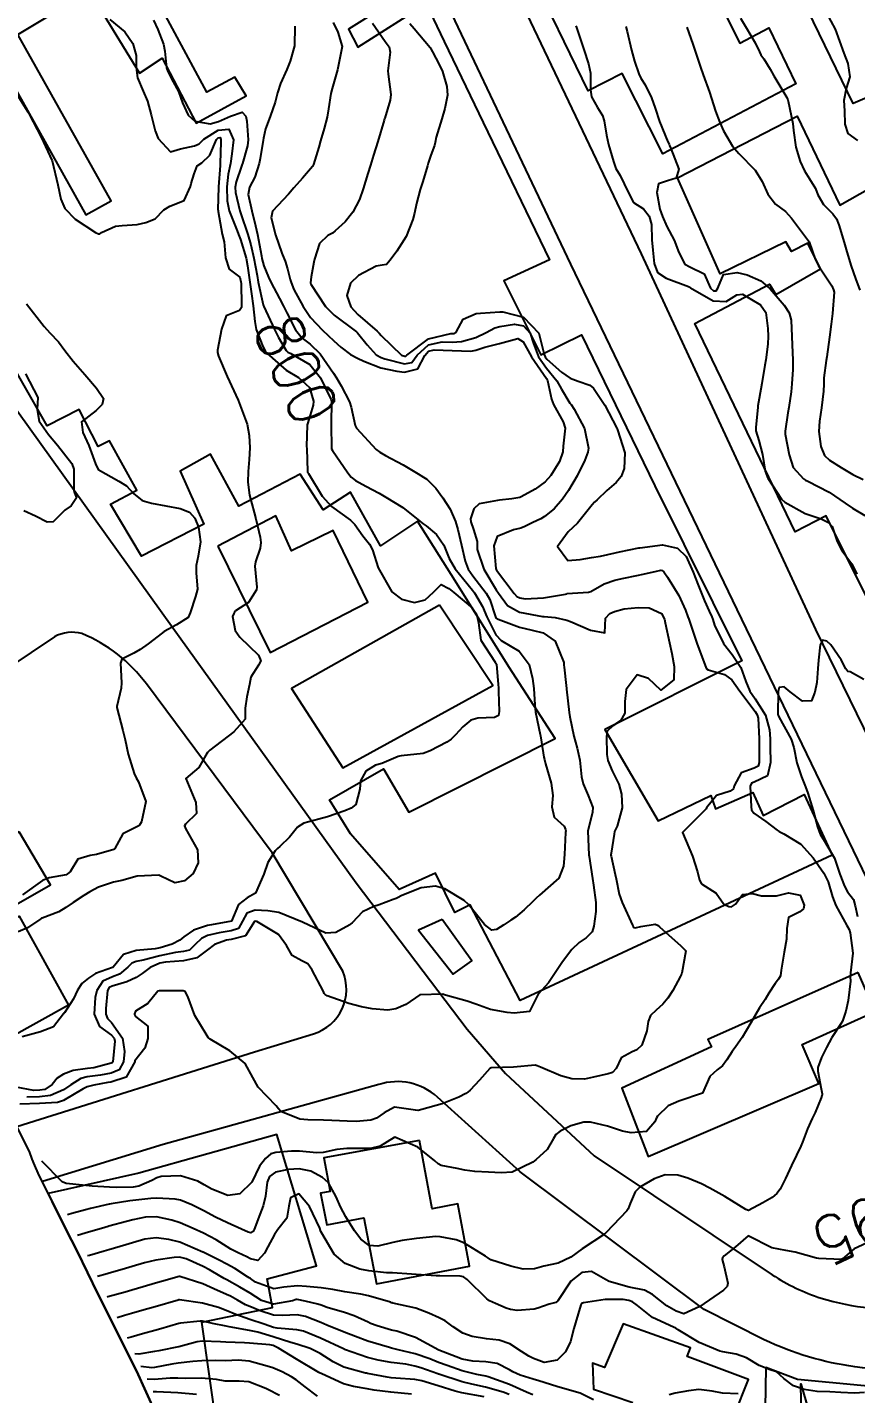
# Model space of a CAD drawing. Header units: metres. Extents: x 318500 to 325275, y 7408834 to 7428799.
# Drawn here: x 321541.1 to 321611.1, y 7423098.7 to 7423214.1 of the extents above; entities that cross this region are included whole.
import ezdxf
from ezdxf.enums import TextEntityAlignment as Align

# ---------------------------------------------------------------- set-up
doc = ezdxf.new("R2010")
doc.units = ezdxf.units.M
doc.header["$MEASUREMENT"] = 0
for name, color, linetype in [('Area', 45, 'Continuous'), ('Cotas', 45, 'Continuous'), ('Curvas de Nivel 1m', 11, 'Continuous'), ('Curvas de Nivel 5m', 15, 'Continuous'), ('Edificações', 30, 'Continuous'), ('Vias Primárias', 230, 'Continuous')]:
    doc.layers.add(name, color=color, linetype=linetype)
doc.styles.add('Style-STANDARD', font='STANDARD.shx')

msp = doc.modelspace()

# ---------------------------------------------------------------- linework, layer by layer
at = {"layer": 'Area'}
msp.add_lwpolyline([(321585.7, 7423027.34), (321575.47, 7423049.2), (321574.98, 7423050.21), (321572.6, 7423054.47), (321569.07, 7423061.85), (321568.55, 7423063.35), (321564.69, 7423071.49), (321562.05, 7423076.67), (321560.94, 7423078.88), (321557.65, 7423085.71), (321552.73, 7423095.25), (321550.28, 7423100.64), (321547.03, 7423107.15), (321545.27, 7423110.77), (321544.31, 7423112.63), (321541.99, 7423117.35), (321541.71, 7423117.99), (321541.48, 7423118.54), (321541.26, 7423119.17), (321537.36, 7423126.85)], dxfattribs=at)
at = {"layer": 'Curvas de Nivel 1m', "flags": 128}
for points, elevation in [([(321608.23, 7423215.99), (321609.32, 7423213.97), (321610.06, 7423211.96), (321610.4, 7423211.07), (321610.55, 7423209.95), (321610.25, 7423208.96), (321610.06, 7423207.96), (321610.12, 7423207.07), (321610.15, 7423205.96), (321610.4, 7423205.15), (321611.2, 7423204.58)], 791), ([(321566.91, 7423214.53), (321567.31, 7423213.72), (321567.68, 7423212.52), (321567.27, 7423210.53), (321566.81, 7423208.97), (321566.7, 7423208.54), (321566.51, 7423207.25), (321566.4, 7423206.54), (321566.16, 7423205.58), (321565.85, 7423204.54), (321565.7, 7423204.02), (321565.25, 7423202.55), (321565.23, 7423202.48), (321565.16, 7423202.39), (321564.31, 7423201.4), (321563.59, 7423200.57), (321563.12, 7423200.05), (321561.77, 7423198.6), (321561.66, 7423198.04), (321562.04, 7423196.6), (321562.57, 7423195.07), (321562.77, 7423194.58), (321562.85, 7423194.38), (321563.04, 7423193.73), (321563.28, 7423192.82), (321563.35, 7423192.58), (321563.59, 7423192), (321564.38, 7423190.56), (321564.99, 7423189.63), (321566.02, 7423188.54), (321566.96, 7423187.66), (321567.55, 7423187.12), (321568.36, 7423186.51), (321568.95, 7423186.19), (321569.49, 7423185.94), (321570.93, 7423185.38), (321572.3, 7423185.08), (321572.93, 7423185.01), (321574.07, 7423185.29), (321574.66, 7423186.42), (321574.95, 7423186.77), (321575.43, 7423186.88), (321576.95, 7423186.83), (321578.55, 7423186.78), (321578.95, 7423186.85), (321579.71, 7423187.11), (321580.96, 7423187.44), (321582.5, 7423187.85), (321582.96, 7423187.56), (321583.66, 7423186.3), (321584.92, 7423184.48), (321585.03, 7423184.29), (321585.35, 7423182.73), (321585.51, 7423182.28), (321586.33, 7423180.82), (321586.5, 7423180.27), (321586.35, 7423178.76), (321586.31, 7423178.27), (321586.02, 7423177.46), (321585.31, 7423176.28), (321584.81, 7423175.73), (321583.97, 7423175.13), (321582.79, 7423174.47), (321582.68, 7423174.43), (321582.01, 7423174.32), (321580.95, 7423174.18), (321580.79, 7423174.17), (321579.25, 7423173.89), (321578.78, 7423173.46), (321578.52, 7423172.62), (321578.55, 7423172.37), (321578.75, 7423171.72), (321579.08, 7423170.7), (321579.06, 7423170.37), (321579.07, 7423170.03), (321579.64, 7423168.36), (321580.68, 7423166.63), (321580.87, 7423166.34), (321581.65, 7423165.31), (321582.66, 7423164.74), (321584.58, 7423164.37), (321584.66, 7423164.37), (321584.74, 7423164.37), (321585.65, 7423164.28), (321586.66, 7423164.06), (321586.96, 7423163.95), (321588.64, 7423163.22), (321589.86, 7423163), (321589.92, 7423164.22), (321590.27, 7423164.61), (321590.67, 7423164.79), (321591.49, 7423165.02), (321592.67, 7423165.12), (321593.61, 7423165.1), (321594.66, 7423164.62), (321594.89, 7423164.15), (321594.97, 7423163.83), (321595.33, 7423162.14), (321595.52, 7423161.24), (321595.71, 7423160.14), (321595.7, 7423159.02), (321594.58, 7423158.15), (321593.55, 7423159.13), (321592.59, 7423159.43), (321591.67, 7423158.19), (321591.56, 7423157.2), (321591.54, 7423156.2), (321591.19, 7423155.55), (321590.53, 7423155.12), (321590.07, 7423154.68), (321589.99, 7423154.22), (321590.02, 7423152.7), (321590.12, 7423152.21), (321590.49, 7423151.34), (321591.04, 7423150.2), (321591.28, 7423149.37), (321591.33, 7423148.2), (321590.89, 7423146.67), (321590.69, 7423146.21), (321590.64, 7423145.99), (321590.39, 7423144.38), (321590.37, 7423144.23), (321590.37, 7423144.21), (321590.39, 7423144.13), (321590.74, 7423142.58), (321590.81, 7423142.2), (321591.06, 7423140.91), (321591.32, 7423140.2), (321592.19, 7423138.3), (321592.25, 7423138.18), (321592.31, 7423138.1), (321592.42, 7423138.07), (321592.89, 7423138.17), (321594.1, 7423138.37), (321594.31, 7423138.29), (321594.47, 7423138.15), (321596.29, 7423136.56), (321596.7, 7423136.12), (321596.37, 7423134.23), (321596.32, 7423134.13), (321596.3, 7423134.09), (321596.26, 7423134), (321595.6, 7423132.78), (321595.19, 7423132.14), (321594.75, 7423131.61), (321594.21, 7423131.13), (321593.71, 7423130.66), (321593.52, 7423130.16), (321593.4, 7423129.37), (321592.99, 7423128.17), (321592.57, 7423127.78), (321592.17, 7423127.6), (321591.25, 7423127.1), (321590.81, 7423126.2), (321590.5, 7423125.85), (321590.14, 7423125.73), (321588.9, 7423125.46), (321588.14, 7423125.28), (321587.07, 7423125.31), (321586.14, 7423125.58), (321584.42, 7423126.29), (321584.15, 7423126.41), (321583.98, 7423126.46), (321582.15, 7423126.31), (321580.25, 7423126.24), (321580.15, 7423126.19), (321579.28, 7423125.2), (321578.49, 7423124.36), (321578.29, 7423124.19), (321578.12, 7423124.08), (321577.52, 7423123.78), (321576.11, 7423123.21), (321574.41, 7423122.73), (321574.1, 7423122.63), (321573.86, 7423122.66), (321572.1, 7423122.93), (321571.21, 7423122.45), (321570.57, 7423121.99), (321570.09, 7423121.82), (321568.86, 7423121.72), (321568.09, 7423121.73), (321566.8, 7423121.8), (321566.09, 7423121.83), (321564.78, 7423121.85), (321564.09, 7423121.9), (321562.5, 7423122.57), (321562.29, 7423122.77), (321562.1, 7423123.04), (321560.57, 7423124.6), (321560.13, 7423125.43), (321559.47, 7423126.61), (321558.17, 7423127.69), (321556.51, 7423128.66), (321556.34, 7423128.81), (321556.18, 7423129.1), (321555.23, 7423130.67), (321554.63, 7423132.27), (321554.39, 7423132.68), (321554.23, 7423132.76), (321554.15, 7423132.76), (321552.23, 7423132.74), (321552.2, 7423132.74), (321552.1, 7423132.71), (321551.26, 7423131.67), (321550.2, 7423131.02), (321550.13, 7423130.81), (321550.13, 7423130.74), (321550.2, 7423130.58), (321551.24, 7423129.77), (321551.26, 7423128.72), (321551, 7423127.9), (321550.15, 7423126.83), (321550.14, 7423126.75), (321549.42, 7423125.46), (321548.12, 7423125.04), (321547.88, 7423125.01), (321546.7, 7423124.78), (321546.12, 7423124.63), (321545.79, 7423124.46), (321544.11, 7423123.48), (321543.61, 7423123.32), (321542.1, 7423123.23), (321540.43, 7423123.19)], 798), ([(321548.05, 7423214.78), (321549.3, 7423213.76), (321549.97, 7423212.76), (321550.27, 7423211.74), (321550.27, 7423210.75), (321550.37, 7423209.86), (321550.86, 7423208.75), (321551.23, 7423207.89), (321551.54, 7423206.74), (321551.87, 7423205.4), (321552.13, 7423204.73), (321553.17, 7423203.62), (321554.02, 7423203.86), (321555.18, 7423204.11), (321555.59, 7423204.28), (321555.99, 7423204.68), (321557.2, 7423205.44), (321558.09, 7423205.54), (321558.49, 7423204.64), (321558.36, 7423203.45), (321558.23, 7423202.64), (321558.05, 7423201.74), (321557.93, 7423200.65), (321557.95, 7423199.48), (321558.13, 7423198.64), (321558.79, 7423196.93), (321558.91, 7423196.63), (321559.07, 7423196.2), (321559.55, 7423194.62), (321559.68, 7423193.99), (321559.87, 7423192.62), (321560.01, 7423191.62), (321560.16, 7423190.62), (321560.3, 7423189.29), (321560.39, 7423188.62), (321560.96, 7423187.18), (321561.15, 7423186.81), (321561.29, 7423186.6), (321562.93, 7423185.17), (321563.99, 7423184.56), (321564.91, 7423183.71), (321565.24, 7423182.55), (321565.23, 7423182.21), (321564.88, 7423181.1), (321564.72, 7423180.55), (321564.66, 7423178.73), (321564.67, 7423178.55), (321564.75, 7423176.61), (321564.75, 7423176.55), (321564.77, 7423176.51), (321564.81, 7423176.45), (321565.97, 7423174.54), (321566.78, 7423173.66), (321568.38, 7423172.51), (321568.75, 7423172.14), (321569.42, 7423171.17), (321569.97, 7423170.48), (321570.24, 7423169.99), (321570.71, 7423168.47), (321571.87, 7423166.46), (321572.67, 7423165.84), (321573.78, 7423165.54), (321574.67, 7423165.78), (321575.38, 7423166.41), (321576.02, 7423167.07), (321576.69, 7423166.72), (321577.11, 7423166.39), (321578.67, 7423165.06), (321578.95, 7423164.65), (321579.08, 7423164.36), (321579.2, 7423163.82), (321579.37, 7423162.36), (321580.6, 7423160.51), (321580.71, 7423160.34), (321580.86, 7423158.62), (321580.89, 7423158.34), (321580.89, 7423158.02), (321580.92, 7423156.33), (321580.88, 7423156), (321580.54, 7423155.84), (321579.12, 7423155.79), (321578.54, 7423155.61), (321577.85, 7423155.06), (321577.24, 7423154.38), (321576.89, 7423154.02), (321576.51, 7423153.76), (321575.11, 7423153.01), (321574.5, 7423152.8), (321572.65, 7423152.6), (321572.5, 7423152.58), (321572.4, 7423152.55), (321572.19, 7423152.45), (321571.01, 7423151.95), (321570.49, 7423151.8), (321569.66, 7423151.31), (321569.23, 7423150.49), (321569.17, 7423149.78), (321568.81, 7423148.49), (321568.44, 7423148.18), (321567.88, 7423147.95), (321566.43, 7423147.44), (321565.71, 7423147.26), (321564.42, 7423146.92), (321563.89, 7423146.56), (321563.23, 7423145.74), (321562.4, 7423144.95), (321562.2, 7423144.78), (321562.01, 7423144.58), (321561.38, 7423143.59), (321561.06, 7423142.59), (321560.34, 7423141), (321559.65, 7423140.61), (321558.9, 7423140.05), (321558.31, 7423138.63), (321556.64, 7423138.32), (321556.3, 7423138.26), (321555.1, 7423137.87), (321554.29, 7423137.3), (321553.95, 7423137.02), (321553.3, 7423136.69), (321552.28, 7423136.39), (321551.87, 7423136.31), (321550.27, 7423136.17), (321549.2, 7423135.82), (321548.31, 7423134.76), (321548.29, 7423134.73), (321548.26, 7423134.72), (321546.83, 7423134.2), (321546.25, 7423133.82), (321545.68, 7423133.36), (321545.32, 7423132.8), (321544.97, 7423132.06), (321544.2, 7423130.89), (321544.16, 7423130.86), (321544.11, 7423130.82), (321543.29, 7423129.72), (321542.18, 7423129.28), (321540.64, 7423128.86)], 801), ([(321570.23, 7423214.49), (321571.3, 7423212.93), (321571.63, 7423212.47), (321571.72, 7423212.03), (321571.54, 7423210.47), (321571.55, 7423210.18), (321571.78, 7423208.46), (321571.72, 7423207.98), (321571.26, 7423206.47), (321571.25, 7423206.43), (321571.21, 7423206.3), (321570.67, 7423204.48), (321570.32, 7423203.34), (321570.06, 7423202.49), (321569.85, 7423201.79), (321569.45, 7423200.5), (321569.12, 7423199.59), (321568.56, 7423198.51), (321567.91, 7423197.71), (321567.09, 7423196.93), (321566.86, 7423196.75), (321566.47, 7423196.54), (321565.74, 7423195.87), (321565.32, 7423194.55), (321565.28, 7423194.31), (321565.04, 7423193.06), (321565, 7423192.55), (321565.03, 7423192.43), (321566.27, 7423190.54), (321566.99, 7423189.81), (321568.77, 7423188.5), (321568.88, 7423188.41), (321568.97, 7423188.32), (321569.79, 7423187.32), (321570.55, 7423186.48), (321570.95, 7423186.24), (321571.28, 7423186.13), (321572.94, 7423185.72), (321573.56, 7423185.83), (321574.01, 7423186.43), (321574.96, 7423187.3), (321576.13, 7423187.57), (321576.96, 7423187.55), (321577.76, 7423187.59), (321578.97, 7423187.93), (321579.83, 7423188.36), (321580.57, 7423188.75), (321580.98, 7423188.87), (321582.23, 7423189.07), (321582.98, 7423188.91), (321583.56, 7423188.3), (321583.84, 7423187.42), (321584.25, 7423186.3), (321584.94, 7423185.35), (321585.81, 7423184.28), (321586.21, 7423183.57), (321586.9, 7423182.38), (321586.96, 7423182.32), (321587.02, 7423182.26), (321587.28, 7423181.87), (321588.15, 7423180.24), (321588.49, 7423178.59), (321588.43, 7423178.24), (321588.17, 7423177.57), (321587.53, 7423176.25), (321586.8, 7423175.01), (321586.28, 7423174.27), (321585.58, 7423173.47), (321584.77, 7423172.8), (321584.45, 7423172.61), (321583.79, 7423172.3), (321583.09, 7423171.97), (321582.76, 7423171.83), (321582.14, 7423171.7), (321580.75, 7423171.12), (321580.47, 7423170.34), (321580.65, 7423168.41), (321580.67, 7423168.34), (321580.71, 7423168.28), (321582.21, 7423166.32), (321582.43, 7423166.07), (321582.68, 7423165.93), (321583.12, 7423165.86), (321584.68, 7423165.94), (321586.54, 7423166.26), (321586.65, 7423166.29), (321586.68, 7423166.3), (321588.49, 7423166.43), (321588.68, 7423166.49), (321589.79, 7423167.12), (321590.7, 7423167.43), (321591.32, 7423167.58), (321592.71, 7423167.86), (321592.97, 7423167.91), (321594.11, 7423168.16), (321594.6, 7423168.27), (321594.71, 7423168.25), (321594.84, 7423168.15), (321595.15, 7423167.7), (321596.1, 7423166.14), (321596.67, 7423164.91), (321596.88, 7423164.35), (321596.97, 7423164.13), (321597.13, 7423163.64), (321597.64, 7423162.11), (321598.26, 7423160.45), (321598.38, 7423160.1), (321598.45, 7423159.96), (321598.6, 7423159.86), (321599.98, 7423159.47), (321600.59, 7423159.02), (321601.26, 7423158.06), (321602.55, 7423156.33), (321602.74, 7423156.05), (321602.81, 7423155.78), (321602.91, 7423154.04), (321602.9, 7423152.44), (321602.9, 7423152.04), (321602.82, 7423151.72), (321602.49, 7423151.57), (321601.38, 7423151.17), (321600.8, 7423150.07), (321600.72, 7423149.81), (321600.46, 7423149.62), (321599.3, 7423149.25), (321598.44, 7423148.2), (321598.41, 7423148.13), (321598.39, 7423148.1), (321596.42, 7423146.13), (321597.27, 7423144.12), (321597.68, 7423142.8), (321597.87, 7423142.11), (321598.04, 7423141.79), (321598.35, 7423141.59), (321599.26, 7423141), (321599.91, 7423140.08), (321600.34, 7423139.86), (321600.56, 7423139.85), (321600.89, 7423140.06), (321601.5, 7423140.9), (321602.35, 7423140.97), (321603.09, 7423140.78), (321604.35, 7423140.77), (321605.37, 7423141.03), (321606.35, 7423140.84), (321606.7, 7423139.99), (321606.64, 7423139.68), (321606.33, 7423139.42), (321605.38, 7423138.95), (321605.24, 7423138.01), (321605.21, 7423137.1), (321605.01, 7423136.01), (321604.75, 7423134.5), (321604.69, 7423134.01), (321604.54, 7423133.74), (321604.25, 7423133.36), (321603.72, 7423132.55), (321603.4, 7423132.03), (321602.94, 7423131.31), (321602.2, 7423130.05), (321601.45, 7423128.8), (321600.92, 7423128.06), (321600.61, 7423127.63), (321600.16, 7423126.91), (321599.81, 7423126.42), (321599.36, 7423126.08), (321598.73, 7423125.5), (321598.12, 7423124.1), (321596.11, 7423123.43), (321595.2, 7423123.05), (321594.31, 7423122.15), (321594.23, 7423122.02), (321594.09, 7423121.68), (321593.38, 7423120.86), (321592.08, 7423120.76), (321591.36, 7423120.91), (321590.09, 7423121.31), (321588.66, 7423121.66), (321588.09, 7423121.66), (321586.98, 7423121.35), (321586.08, 7423120.91), (321585.73, 7423120.61), (321585.53, 7423120.27), (321584.99, 7423119.35), (321584.04, 7423118.47), (321583.93, 7423118.39), (321583.77, 7423118.28), (321582.03, 7423117.44), (321581.09, 7423117.39), (321580.03, 7423117.43), (321578.89, 7423117.49), (321578.03, 7423117.61), (321577.39, 7423117.73), (321576.04, 7423117.99), (321575.77, 7423118.13), (321575.51, 7423118.4), (321574.06, 7423119.55), (321572.13, 7423120.38), (321572.07, 7423120.36), (321570.89, 7423119.63), (321570.05, 7423119.44), (321569.11, 7423119.42), (321568.05, 7423119.43), (321567.21, 7423119.35), (321566.05, 7423119.1), (321565.5, 7423119.07), (321564.05, 7423119.21), (321563.4, 7423119.21), (321562.05, 7423119.1), (321561.64, 7423118.99), (321561.19, 7423118.59), (321560.69, 7423117.94), (321560.03, 7423116.6), (321560.02, 7423116.57), (321559.01, 7423115.61), (321558, 7423115.45), (321556.66, 7423116), (321556.02, 7423116.37), (321555.46, 7423116.67), (321554.02, 7423117.13), (321552.38, 7423117.06), (321552.02, 7423116.95), (321551.59, 7423116.72), (321550.49, 7423116.25), (321550.01, 7423116.18), (321548.61, 7423116.15), (321548.01, 7423116.16), (321546.54, 7423116.25), (321546.01, 7423116.3), (321544.35, 7423116.48), (321544.02, 7423116.61), (321542.28, 7423118.35)], 797), ([(321573.38, 7423214.45), (321573.74, 7423214.02), (321575.1, 7423212.42), (321575.17, 7423212.31), (321575.29, 7423212.06), (321575.87, 7423211), (321576.14, 7423210.41), (321576.51, 7423209.14), (321576.57, 7423208.4), (321576.35, 7423207.27), (321576.09, 7423206.41), (321575.62, 7423204.84), (321575.53, 7423204.41), (321575.46, 7423204.14), (321575.17, 7423203.34), (321574.94, 7423202.65), (321574.87, 7423202.42), (321574.47, 7423201.1), (321574.27, 7423200.43), (321573.94, 7423199.26), (321573.77, 7423198.44), (321573.65, 7423197.89), (321573.08, 7423196.45), (321572.3, 7423195.22), (321571.73, 7423194.46), (321571.41, 7423194.11), (321571.05, 7423194.05), (321570.53, 7423193.96), (321569.04, 7423193.18), (321568.37, 7423192.51), (321568.06, 7423191.47), (321568.39, 7423190.51), (321568.99, 7423189.87), (321570.62, 7423188.48), (321570.79, 7423188.29), (321570.97, 7423188.09), (321572.69, 7423186.45), (321572.95, 7423186.35), (321573.04, 7423186.36), (321573.13, 7423186.45), (321574.96, 7423187.82), (321576.84, 7423188.26), (321576.97, 7423188.26), (321577.09, 7423188.27), (321577.29, 7423188.39), (321577.88, 7423189.49), (321578.99, 7423189.96), (321579.36, 7423190), (321581, 7423190.09), (321581.23, 7423190.1), (321582.99, 7423189.64), (321584.27, 7423188.3), (321584.74, 7423186.5), (321584.81, 7423186.29), (321584.95, 7423186.11), (321586.2, 7423185), (321586.92, 7423184.49), (321587.61, 7423184.25), (321588.59, 7423183.91), (321588.91, 7423183.66), (321589.85, 7423182.22), (321590.87, 7423180.28), (321590.9, 7423180.21), (321590.94, 7423180.13), (321591.55, 7423178.2), (321591.48, 7423176.86), (321591.25, 7423176.2), (321590.81, 7423175.68), (321590.02, 7423175), (321589.21, 7423174.23), (321588.99, 7423174.02), (321588.78, 7423173.79), (321587.54, 7423172.25), (321586.75, 7423171.51), (321585.86, 7423170.27), (321586.72, 7423169.11), (321587.79, 7423169.18), (321588.73, 7423169.36), (321589.48, 7423169.47), (321590.73, 7423169.75), (321591.11, 7423169.83), (321592.74, 7423170.16), (321592.76, 7423170.16), (321592.83, 7423170.18), (321594.74, 7423170.43), (321596.01, 7423170.14), (321596.73, 7423169.43), (321597.32, 7423168.12), (321597.71, 7423167.1), (321598.1, 7423166.11), (321598.27, 7423165.7), (321598.67, 7423164.82), (321598.9, 7423164.34), (321598.98, 7423164.1), (321599.12, 7423163.63), (321599.88, 7423162.08), (321600.62, 7423161.15), (321601.34, 7423160.06), (321601.76, 7423158.89), (321602.12, 7423158.05), (321602.57, 7423157.4), (321603.43, 7423156.04), (321603.77, 7423154.79), (321603.82, 7423154.03), (321603.83, 7423153.35), (321603.87, 7423152.03), (321603.6, 7423150.92), (321602.47, 7423150.38), (321602.24, 7423150.29), (321602.15, 7423150.05), (321602.22, 7423148.28), (321602.24, 7423148.05), (321602.44, 7423147.75), (321603.45, 7423147.05), (321604.42, 7423146.33), (321604.6, 7423146.2), (321604.97, 7423146.01), (321606.41, 7423145.15), (321607.47, 7423143.98), (321608.37, 7423142.7), (321608.73, 7423141.96), (321609.09, 7423140.7), (321609.38, 7423139.95), (321610.31, 7423138.27), (321610.49, 7423137.94), (321610.6, 7423137.64), (321610.82, 7423135.93), (321610.61, 7423134.28), (321610.59, 7423133.94), (321610.61, 7423133.57), (321610.41, 7423131.94), (321610.22, 7423131.02), (321609.95, 7423130.2), (321609.81, 7423129.95), (321609.05, 7423128.82), (321608.58, 7423127.96), (321608.45, 7423127.69), (321608.17, 7423127.11), (321607.86, 7423126.27), (321607.86, 7423125.97), (321608.13, 7423124.47), (321608.22, 7423124.06), (321608.22, 7423123.97), (321608.2, 7423123.9), (321608.13, 7423123.7), (321607.62, 7423122.46), (321607.38, 7423121.98), (321606.98, 7423121.09), (321606.57, 7423119.98), (321606.42, 7423119.63), (321606.06, 7423118.87), (321605.64, 7423118), (321605.13, 7423116.91), (321604.67, 7423116.01), (321604.4, 7423115.62), (321604.01, 7423115.28), (321603.2, 7423114.83), (321601.99, 7423114.2), (321601.76, 7423114.29), (321600.01, 7423115.38), (321598.74, 7423116.09), (321598.03, 7423116.44), (321596.86, 7423116.94), (321596.03, 7423117.19), (321594.96, 7423117.21), (321594.03, 7423116.86), (321592.81, 7423116.17), (321592.41, 7423115.78), (321592, 7423114.8), (321591.83, 7423114.34), (321591.73, 7423114.18), (321589.97, 7423112.34), (321589.91, 7423112.27), (321589.84, 7423112.21), (321587.95, 7423110.97), (321586.98, 7423110.24), (321585.93, 7423109.76), (321584.72, 7423109.48), (321583.92, 7423109.28), (321582.97, 7423109.25), (321581.93, 7423109.5), (321580.23, 7423110.04), (321579.94, 7423110.22), (321579.77, 7423110.34), (321577.95, 7423111.47), (321577.29, 7423111.71), (321575.96, 7423111.98), (321575.57, 7423112.01), (321573.95, 7423111.83), (321572.73, 7423111.66), (321571.95, 7423111.49), (321570.68, 7423111.19), (321569.95, 7423111.25), (321569.25, 7423111.78), (321568.71, 7423112.49), (321567.98, 7423113.65), (321567.54, 7423114.5), (321567.15, 7423115.36), (321566.52, 7423116.52), (321566.02, 7423116.98), (321565.03, 7423117.53), (321564.03, 7423117.72), (321563.14, 7423117.67), (321562.03, 7423117.43), (321561.53, 7423117.08), (321561.33, 7423116.59), (321561.18, 7423115.41), (321560.98, 7423114.59), (321560.71, 7423113.86), (321560.23, 7423112.6), (321560.14, 7423112.42), (321559.96, 7423112.31), (321559.72, 7423112.37), (321559.17, 7423112.61), (321557.97, 7423113.14), (321556.97, 7423113.64), (321555.98, 7423114.18), (321554.98, 7423114.67), (321554, 7423115.06), (321553.55, 7423115.14), (321552, 7423115.24), (321551.51, 7423115.2), (321549.99, 7423115.05), (321549.72, 7423115.02), (321548.15, 7423114.76), (321548.02, 7423114.73), (321547.99, 7423114.72), (321546.41, 7423114.36), (321545.98, 7423114.25), (321544.84, 7423113.94), (321544.47, 7423113.83)], 796), ([(321601.33, 7423214.9), (321601.84, 7423214.07), (321602.55, 7423212.81), (321602.92, 7423212.06), (321603.05, 7423211.82), (321603.28, 7423211.47), (321603.84, 7423210.6), (321604.14, 7423210.04), (321605.24, 7423208.2), (321605.33, 7423208.02), (321605.36, 7423207.9), (321605.73, 7423206.01), (321605.8, 7423205.42), (321605.99, 7423204.01), (321606.37, 7423202.81), (321606.74, 7423202), (321607.15, 7423201.33), (321607.66, 7423200.51), (321607.87, 7423199.99), (321608.33, 7423199.18), (321609.12, 7423198.38), (321609.42, 7423197.97), (321609.62, 7423197.44), (321610.08, 7423195.96), (321610.3, 7423195.18), (321610.68, 7423193.95), (321611.04, 7423192.91), (321611.4, 7423191.94)], 792), ([(321563.67, 7423214.22), (321563.63, 7423212.57), (321563.28, 7423211.27), (321562.98, 7423210.58), (321562.46, 7423209.38), (321562.2, 7423208.6), (321562, 7423207.82), (321561.59, 7423206.6), (321561.2, 7423205.57), (321561.03, 7423204.78), (321561, 7423204.61), (321560.74, 7423203.04), (321560.65, 7423202.62), (321560.29, 7423201.48), (321559.83, 7423200.62), (321559.74, 7423200), (321560.04, 7423198.62), (321560.34, 7423197.37), (321560.51, 7423196.62), (321560.84, 7423194.82), (321560.88, 7423194.61), (321561.04, 7423193.99), (321561.45, 7423193.02), (321561.65, 7423192.6), (321562.36, 7423191.24), (321562.71, 7423190.58), (321562.99, 7423190.01), (321563.72, 7423188.57), (321564.29, 7423187.88), (321564.96, 7423187.37), (321565.81, 7423186.54), (321566.93, 7423184.93), (321567.19, 7423184.53), (321567.57, 7423183.86), (321568.28, 7423182.51), (321568.44, 7423182.06), (321568.77, 7423180.5), (321568.87, 7423180.27), (321570.53, 7423178.47), (321570.84, 7423178.24), (321571.33, 7423177.97), (321572.82, 7423177.18), (321574.08, 7423176.43), (321574.54, 7423176.15), (321574.81, 7423175.97), (321575.59, 7423175.2), (321576.17, 7423174.4), (321576.78, 7423173.42), (321577.23, 7423172.39), (321577.43, 7423171.71), (321577.75, 7423170.38), (321578.05, 7423169.05), (321578.3, 7423168.37), (321578.7, 7423167.81), (321579.83, 7423166.35), (321580.13, 7423165.8), (321580.61, 7423164.34), (321580.66, 7423164.25), (321580.86, 7423164.13), (321582.65, 7423163.47), (321583.72, 7423163.22), (321584.64, 7423162.98), (321585.67, 7423162.27), (321586.39, 7423160.47), (321586.41, 7423160.26), (321586.42, 7423160.09), (321586.58, 7423158.53), (321586.61, 7423158.29), (321586.61, 7423158.26), (321586.61, 7423158.23), (321586.86, 7423156.26), (321586.91, 7423155.89), (321587.24, 7423154.25), (321587.51, 7423153.25), (321587.75, 7423152.24), (321587.9, 7423150.82), (321588.03, 7423150.24), (321588.46, 7423149.26), (321588.85, 7423148.23), (321588.83, 7423147.83), (321588.42, 7423146.23), (321588.51, 7423144.23), (321588.53, 7423144.09), (321588.83, 7423142.23), (321588.91, 7423141.67), (321589.1, 7423140.22), (321589.11, 7423139.44), (321588.93, 7423138.22), (321588.8, 7423137.73), (321588.29, 7423137.22), (321587.7, 7423136.83), (321587.08, 7423136.25), (321586.27, 7423135.2), (321585.67, 7423134.27), (321585.09, 7423133.43), (321584.23, 7423132.47), (321584.16, 7423132.36), (321584.13, 7423132.29), (321583.5, 7423131.01), (321582.21, 7423130.86), (321581.61, 7423130.91), (321580.21, 7423131.17), (321578.95, 7423131.62), (321578.22, 7423131.88), (321576.4, 7423132.39), (321576.23, 7423132.44), (321576.16, 7423132.47), (321574.23, 7423132.42), (321573.05, 7423131.6), (321572.21, 7423131.22), (321571.53, 7423131.13), (321570.21, 7423131.24), (321569.29, 7423131.41), (321568.22, 7423131.69), (321566.41, 7423132.34), (321566.23, 7423132.44), (321566.16, 7423132.52), (321566.08, 7423132.68), (321565.11, 7423134.54), (321564.76, 7423135.03), (321564.27, 7423135.29), (321563.44, 7423135.73), (321562.96, 7423136.57), (321562.29, 7423137.5), (321560.47, 7423138.6), (321560.31, 7423138.64), (321560.28, 7423138.63), (321560.27, 7423138.6), (321559.5, 7423137.4), (321558.29, 7423137.08), (321557.9, 7423137.02), (321556.88, 7423136.65), (321556.28, 7423136.2), (321555.4, 7423135.54), (321554.27, 7423135.29), (321552.74, 7423135.18), (321552.26, 7423135.08), (321551.46, 7423134.72), (321550.78, 7423134.2), (321550.25, 7423133.87), (321549.48, 7423133.51), (321548.24, 7423133.15), (321547.97, 7423133.03), (321547.83, 7423132.77), (321547.7, 7423131.27), (321547.69, 7423130.77), (321547.85, 7423130.41), (321548.19, 7423130.07), (321549.1, 7423128.75), (321549.29, 7423127.62), (321549.19, 7423126.75), (321548.83, 7423126.07), (321548.14, 7423125.8), (321547.26, 7423125.64), (321546.13, 7423125.48), (321545.58, 7423125.34), (321544.75, 7423124.81), (321544.12, 7423124.38), (321543.03, 7423123.91), (321542.11, 7423123.79), (321541.03, 7423123.77)], 799), ([(321591.63, 7423214.21), (321591.74, 7423213.78), (321592.11, 7423212.2), (321592.36, 7423211.28), (321592.74, 7423210.19), (321592.91, 7423209.83), (321593.26, 7423209.28), (321593.8, 7423208.17), (321594.1, 7423207.3), (321594.47, 7423206.17), (321595.19, 7423204.47), (321595.29, 7423204.25), (321595.33, 7423204.16), (321595.45, 7423203.89), (321596.1, 7423202.15), (321595.9, 7423201.4), (321595.15, 7423201.17), (321594.4, 7423200.91), (321594.24, 7423200.17), (321594.51, 7423198.77), (321594.72, 7423198.16), (321595.1, 7423197.31), (321595.72, 7423196.15), (321596.11, 7423195.1), (321596.62, 7423194.13), (321597.05, 7423193.89), (321598.25, 7423193.32), (321598.8, 7423192.1), (321599.03, 7423191.87), (321599.26, 7423191.87), (321599.41, 7423192.1), (321599.88, 7423193.25), (321601.05, 7423193.42), (321601.89, 7423193.22), (321603.04, 7423192.73), (321603.82, 7423192.04), (321605.01, 7423190.65), (321605.44, 7423190.02), (321605.61, 7423189.4), (321605.66, 7423188.01), (321605.69, 7423187.3), (321605.73, 7423186.01), (321605.73, 7423185.22), (321605.65, 7423184.01), (321605.59, 7423183.34), (321605.4, 7423182.01), (321605.33, 7423181.58), (321605.1, 7423180.02), (321605.11, 7423179.77), (321605.44, 7423178.01), (321605.77, 7423176.95), (321606.65, 7423175.99), (321606.82, 7423175.89), (321607, 7423175.8), (321608.8, 7423174.86), (321610.17, 7423173.95), (321610.78, 7423173.52), (321611.82, 7423172.89)], 794), ([(321596.79, 7423214.14), (321597.3, 7423212.7), (321597.49, 7423212.13), (321597.94, 7423210.78), (321598.18, 7423210.12), (321598.71, 7423208.65), (321598.88, 7423208.11), (321599.22, 7423207.06), (321599.58, 7423206.1), (321599.9, 7423205.4), (321600.65, 7423204.09), (321601.18, 7423203.48), (321602.56, 7423202.06), (321603.15, 7423201.12), (321603.62, 7423200.04), (321604.28, 7423199.19), (321605.12, 7423198.57), (321605.63, 7423198.01), (321607.08, 7423196.1), (321607.13, 7423196), (321607.63, 7423194.56), (321607.92, 7423193.99), (321609.03, 7423192.3), (321609.19, 7423191.97), (321609.23, 7423191.76), (321609.09, 7423189.97), (321608.99, 7423189.07), (321608.84, 7423187.97), (321608.62, 7423186.31), (321608.57, 7423185.98), (321608.36, 7423184.54), (321608.35, 7423183.98), (321608.34, 7423183.41), (321608.17, 7423181.98), (321607.99, 7423180.88), (321607.93, 7423179.98), (321608.1, 7423178.73), (321608.41, 7423177.97), (321608.84, 7423177.58), (321609.82, 7423176.95), (321610.82, 7423176.37), (321611.7, 7423175.93)], 793), ([(321539.93, 7423208.89), (321541.1, 7423206.98), (321541.18, 7423206.87), (321541.19, 7423206.85), (321541.21, 7423206.81), (321542.25, 7423204.86), (321543.16, 7423202.85), (321543.65, 7423200.84), (321543.9, 7423199.62), (321544.24, 7423198.83), (321545.1, 7423197.94), (321546.84, 7423196.79), (321547.08, 7423196.69), (321547.18, 7423196.69), (321547.33, 7423196.79), (321548.52, 7423197.35), (321549.09, 7423197.4), (321550.36, 7423197.48), (321551.09, 7423197.64), (321551.88, 7423197.95), (321552.61, 7423198.72), (321553.11, 7423199.02), (321554.31, 7423199.5), (321554.85, 7423200.69), (321554.9, 7423200.93), (321555.15, 7423201.77), (321555.41, 7423202.43), (321555.8, 7423202.68), (321556.5, 7423203.34), (321557.04, 7423204.66), (321557.19, 7423204.8), (321557.35, 7423204.82), (321557.42, 7423204.66), (321557.41, 7423204.43), (321557.37, 7423202.66), (321557.35, 7423202.46), (321557.22, 7423200.66), (321557.17, 7423198.71), (321557.18, 7423198.66), (321557.2, 7423198.57), (321557.54, 7423196.65), (321557.7, 7423196.02), (321557.81, 7423194.65), (321558.11, 7423193.71), (321559.03, 7423193.04), (321559.12, 7423192.63), (321559.13, 7423192.53), (321559.17, 7423190.63), (321559.16, 7423190.47), (321558.99, 7423190.21), (321557.87, 7423189.76), (321557.47, 7423188.65), (321557.14, 7423186.85), (321557.14, 7423186.66), (321557.23, 7423186.37), (321557.94, 7423184.64), (321558.89, 7423182.63), (321559.64, 7423180.62), (321559.82, 7423179.66), (321559.87, 7423178.62), (321559.81, 7423177.64), (321559.72, 7423176.62), (321559.71, 7423175.71), (321559.84, 7423174.62), (321560.23, 7423173.15), (321560.38, 7423172.61), (321560.74, 7423171.07), (321560.8, 7423170.61), (321560.73, 7423170.15), (321560.35, 7423168.98), (321560.3, 7423168.61), (321560.46, 7423166.84), (321560.44, 7423166.61), (321559.75, 7423165.54), (321558.65, 7423164.85), (321558.57, 7423164.72), (321558.52, 7423164.63), (321558.39, 7423164.37), (321558.64, 7423163.19), (321559.02, 7423162.63), (321560.61, 7423161.09), (321560.79, 7423160.61), (321560.6, 7423160.26), (321559.95, 7423159.25), (321559.84, 7423158.62), (321559.6, 7423157.58), (321559.48, 7423156.62), (321559.46, 7423155.7), (321558.52, 7423154.63), (321556.5, 7423153.08), (321556.28, 7423152.89), (321556.14, 7423152.66), (321555.55, 7423151.6), (321554.47, 7423150.68), (321555.3, 7423148.67), (321555.36, 7423147.74), (321554.42, 7423146.83), (321554.35, 7423146.68), (321554.42, 7423146.46), (321555.44, 7423144.67), (321555.49, 7423143.55), (321555.07, 7423142.67), (321554.35, 7423142.05), (321553.53, 7423141.87), (321552.36, 7423142.43), (321552.17, 7423142.52), (321550.36, 7423142.44), (321549.05, 7423142.06), (321548.35, 7423141.92), (321547.07, 7423141.5), (321546.34, 7423141.1), (321545.85, 7423140.8), (321544.93, 7423140.21), (321544.32, 7423139.78), (321543.73, 7423139.41), (321542.31, 7423138.9), (321542.27, 7423138.88), (321542.2, 7423138.84), (321541.08, 7423138.08), (321540.29, 7423137.72)], 802), ([(321541, 7423190.77), (321542.49, 7423188.85), (321542.96, 7423188.33), (321543.7, 7423187.58), (321544.25, 7423186.83), (321544.94, 7423185.93), (321545.93, 7423184.8), (321546.9, 7423183.65), (321547.49, 7423182.78), (321547.39, 7423182.28), (321546.88, 7423181.78), (321545.65, 7423180.81), (321545.75, 7423179.92), (321546.27, 7423178.8), (321546.82, 7423177.26), (321547.06, 7423176.79), (321548.8, 7423175.81), (321549.45, 7423175.41), (321550.04, 7423174.75), (321550.78, 7423174.16), (321551.57, 7423173.94), (321552.78, 7423173.72), (321553.98, 7423173.49), (321554.77, 7423173.18), (321555.21, 7423172.68), (321555.53, 7423171.9), (321555.7, 7423170.68), (321555.5, 7423169.46), (321555.32, 7423168.68), (321555.33, 7423168.05), (321555.44, 7423166.68), (321555.29, 7423166.06), (321554.82, 7423164.69), (321554.65, 7423164.29), (321553.68, 7423163.66), (321552.63, 7423163.1), (321552.11, 7423162.72), (321551.28, 7423162.07), (321550.61, 7423161.59), (321550.07, 7423161.28), (321549.06, 7423160.76), (321548.93, 7423160.42), (321549.03, 7423158.76), (321549, 7423158.32), (321548.62, 7423156.76), (321548.62, 7423156.69), (321549.15, 7423154.75), (321549.33, 7423153.94), (321549.59, 7423152.75), (321550.1, 7423151.12), (321550.25, 7423150.74), (321550.46, 7423150.39), (321551.09, 7423148.73), (321550.72, 7423147.03), (321550.54, 7423146.74), (321550.48, 7423146.68), (321550.42, 7423146.66), (321549.15, 7423146.01), (321548.46, 7423144.76), (321548.43, 7423144.72), (321548.39, 7423144.69), (321546.9, 7423144.27), (321546.38, 7423144.18), (321545.33, 7423143.86), (321544.69, 7423142.81), (321544.36, 7423142.56), (321542.9, 7423142.29), (321542.35, 7423142.08), (321540.65, 7423140.87)], 803), ([(321540.92, 7423184.87), (321541.96, 7423182.86), (321541.9, 7423181.84), (321542.08, 7423180.86), (321542.85, 7423179.75), (321543.62, 7423178.84), (321544.82, 7423177.3), (321545, 7423176.82), (321545, 7423175.02), (321545.04, 7423174.82), (321545.21, 7423174.39), (321544.77, 7423173.72), (321544.24, 7423173.35), (321543.72, 7423172.83), (321543.24, 7423172.35), (321542.75, 7423172.34), (321541.76, 7423172.85), (321540.77, 7423173.28)], 804), ([(321611.79, 7423098.82), (321610.96, 7423098.76), (321609.79, 7423098.83), (321608.88, 7423098.87), (321607.79, 7423098.9), (321606.7, 7423099.07), (321605.8, 7423099.4), (321604.98, 7423100), (321604.37, 7423100.56), (321603.82, 7423100.74), (321602.89, 7423101.1), (321601.83, 7423101.74), (321600.96, 7423102.06), (321599.83, 7423102.26), (321599.58, 7423102.32), (321597.84, 7423103.04), (321596.06, 7423104.13), (321595.86, 7423104.25), (321595.65, 7423104.34), (321593.88, 7423105.17), (321592.63, 7423106.17), (321592.21, 7423106.49), (321591.89, 7423106.59), (321591.41, 7423106.67), (321589.89, 7423106.69), (321588.06, 7423106.39), (321587.89, 7423106.35), (321587.84, 7423106.23), (321587.39, 7423104.71), (321587.24, 7423104.24), (321586.95, 7423103.14), (321586.54, 7423102.25), (321585.82, 7423101.56), (321584.73, 7423101.36), (321583.82, 7423101.69), (321583.44, 7423101.9), (321582.81, 7423102.3), (321581.84, 7423102.93), (321580.94, 7423103.23), (321579.85, 7423103.35), (321578.66, 7423103.54), (321577.85, 7423103.83), (321577.05, 7423104.37), (321576.36, 7423104.87), (321575.87, 7423105.12), (321574.99, 7423105.52), (321573.88, 7423105.95), (321571.95, 7423106.37), (321571.88, 7423106.39), (321571.84, 7423106.4), (321571.74, 7423106.44), (321569.89, 7423106.98), (321569.25, 7423107.12), (321567.89, 7423107.33), (321566.89, 7423107.51), (321565.9, 7423107.67), (321564.66, 7423107.77), (321563.9, 7423107.83), (321562.75, 7423107.71), (321561.9, 7423107.58), (321560.35, 7423108.14), (321559.91, 7423108.45), (321559.82, 7423108.51), (321559.66, 7423108.6), (321558.6, 7423109.3), (321557.93, 7423109.66), (321557.28, 7423109.99), (321555.97, 7423110.66), (321555.95, 7423110.67), (321555.91, 7423110.69), (321553.95, 7423111.52), (321553.02, 7423111.76), (321551.95, 7423111.88), (321550.99, 7423111.77), (321549.95, 7423111.46), (321549.39, 7423111.3), (321547.94, 7423110.88), (321547.55, 7423110.77), (321546.31, 7423110.4), (321546.15, 7423110.36)], 794), ([(321588.9, 7423098.21), (321587.79, 7423098.76), (321587.06, 7423098.97), (321585.8, 7423099.32), (321584.28, 7423099.8), (321583.8, 7423099.94), (321582.72, 7423100.3), (321582.08, 7423100.57), (321581.81, 7423100.73), (321580.75, 7423101.26), (321579.82, 7423101.4), (321578.7, 7423101.48), (321577.82, 7423101.65), (321577.29, 7423101.83), (321575.83, 7423102.39), (321573.85, 7423103.46), (321572.3, 7423103.99), (321571.85, 7423104.1), (321570.62, 7423104.46), (321570.05, 7423104.66), (321569.86, 7423104.75), (321568.69, 7423105.31), (321567.87, 7423105.57), (321566.4, 7423105.99), (321565.88, 7423106.19), (321565.62, 7423106.27), (321564.55, 7423106.54), (321563.88, 7423106.68), (321563.77, 7423106.67), (321563.48, 7423106.56), (321561.88, 7423106.28), (321560.85, 7423106.59), (321559.89, 7423107.21), (321559.02, 7423107.73), (321557.91, 7423108.33), (321557.71, 7423108.44), (321557.37, 7423108.64), (321556.45, 7423109.19), (321555.92, 7423109.47), (321554.49, 7423110.11), (321553.93, 7423110.25), (321553.47, 7423110.22), (321551.93, 7423109.99), (321550.98, 7423109.78), (321549.92, 7423109.47), (321549.36, 7423109.31), (321547.91, 7423108.88), (321547.82, 7423108.85), (321546.99, 7423108.62)], 793), ([(321583.79, 7423098.63), (321583.23, 7423098.85), (321581.8, 7423099.49), (321580, 7423100.15), (321579.81, 7423100.19), (321579.04, 7423100.35), (321577.81, 7423100.65), (321576.54, 7423101.1), (321575.82, 7423101.37), (321575.08, 7423101.66), (321573.83, 7423102.09), (321572.41, 7423102.43), (321571.83, 7423102.57), (321571.67, 7423102.61), (321569.84, 7423103.16), (321568.79, 7423103.54), (321567.85, 7423103.92), (321566.37, 7423104.51), (321565.86, 7423104.73), (321564.57, 7423105.24), (321563.87, 7423105.39), (321562.64, 7423105.34), (321561.87, 7423105.36), (321560.73, 7423105.73), (321559.87, 7423106.09), (321559.51, 7423106.24), (321558.82, 7423106.62), (321558.22, 7423106.96), (321557.89, 7423107.11), (321556.82, 7423107.57), (321555.9, 7423107.99), (321553.96, 7423108.63), (321553.91, 7423108.63), (321552.4, 7423108.2), (321551.9, 7423108.06), (321550.86, 7423107.76), (321549.89, 7423107.48), (321549.32, 7423107.31), (321547.88, 7423106.9), (321547.82, 7423106.88)], 792), ([(321581.79, 7423098.64), (321581.26, 7423098.85), (321579.79, 7423099.27), (321578.63, 7423099.52), (321577.8, 7423099.71), (321575.84, 7423100.36), (321575.81, 7423100.37), (321575.75, 7423100.39), (321574.31, 7423100.9), (321573.82, 7423101.06), (321573.04, 7423101.21), (321571.81, 7423101.35), (321570.72, 7423101.55), (321569.82, 7423101.79), (321567.87, 7423102.46), (321567.83, 7423102.47), (321567.77, 7423102.5), (321565.84, 7423103.42), (321564.39, 7423104.01), (321563.85, 7423104.13), (321562.18, 7423104.25), (321561.86, 7423104.32), (321561.08, 7423104.59), (321559.86, 7423105), (321558.67, 7423105.42), (321557.87, 7423105.74), (321557.23, 7423106), (321555.88, 7423106.38), (321553.92, 7423106.64), (321553.88, 7423106.64), (321553.82, 7423106.62), (321551.87, 7423106.07), (321550.95, 7423105.81), (321549.87, 7423105.49), (321549.29, 7423105.32), (321548.67, 7423105.14)], 791), ([(321573.52, 7423098.69), (321571.78, 7423098.85), (321570.36, 7423099.03), (321569.79, 7423099.13), (321568.62, 7423099.32), (321567.79, 7423099.55), (321565.9, 7423100.42), (321565.8, 7423100.46), (321565.76, 7423100.48), (321565.7, 7423100.52), (321563.82, 7423101.65), (321562.3, 7423102.57), (321561.83, 7423102.78), (321561.57, 7423102.84), (321559.84, 7423102.99), (321559.43, 7423103.02), (321557.84, 7423103.07), (321557.38, 7423103.1), (321555.84, 7423103.15), (321555.41, 7423103.1), (321553.88, 7423102.68), (321553.84, 7423102.67), (321552.18, 7423102.35), (321551.82, 7423102.28), (321550.48, 7423102.07), (321550.15, 7423102.08)], 789), ([(321565.58, 7423098.52), (321564.54, 7423099.29), (321563.79, 7423099.9), (321563.4, 7423100.16), (321562.59, 7423100.57), (321561.8, 7423100.9), (321561.33, 7423101.06), (321559.81, 7423101.46), (321558.89, 7423101.54), (321557.81, 7423101.51), (321556.94, 7423101.52), (321555.81, 7423101.5), (321555.05, 7423101.43), (321553.81, 7423101.29), (321553.28, 7423101.21), (321551.8, 7423100.93), (321551.6, 7423100.92), (321550.66, 7423101.02)], 788), ([(321562.37, 7423098.57), (321561.97, 7423098.77), (321561.78, 7423098.87), (321561.21, 7423099.16), (321559.79, 7423099.72), (321558.96, 7423099.79), (321557.79, 7423099.78), (321557.06, 7423099.91), (321555.79, 7423100.02), (321554.46, 7423100), (321553.79, 7423100.03), (321553.13, 7423100.02), (321551.79, 7423099.93), (321551.18, 7423099.95)], 787), ([(321601.13, 7423098.71), (321599.79, 7423098.77), (321598.94, 7423098.94), (321597.79, 7423099.09), (321596.94, 7423098.97), (321595.79, 7423098.78), (321595.29, 7423098.63)], 793), ([(321555.37, 7423098.66), (321553.78, 7423098.8), (321551.97, 7423098.89), (321551.78, 7423098.89), (321551.69, 7423098.89)], 786)]:
    msp.add_lwpolyline(points, dxfattribs=dict(at, elevation=elevation))
at = {"layer": 'Curvas de Nivel 5m', "flags": 128}
for points, elevation in [([(321551.74, 7423214.73), (321552.09, 7423213.94), (321552.56, 7423212.72), (321552.69, 7423212.13), (321552.84, 7423210.72), (321552.94, 7423210.39), (321553.26, 7423209.77), (321553.84, 7423208.7), (321554.19, 7423207.74), (321554.65, 7423206.7), (321555.21, 7423206.2), (321556.52, 7423205.99), (321557.21, 7423206.19), (321558.24, 7423206.64), (321559.21, 7423206.96), (321559.54, 7423206.63), (321559.62, 7423206.21), (321559.74, 7423204.62), (321559.68, 7423204.12), (321559.26, 7423202.63), (321559.23, 7423202.56), (321559.16, 7423202.4), (321558.7, 7423201.07), (321558.63, 7423200.64), (321558.66, 7423200.17), (321559.02, 7423198.63), (321559.11, 7423198.37), (321559.71, 7423196.62), (321559.94, 7423195.75), (321560.2, 7423194.62), (321560.48, 7423193.17), (321560.58, 7423192.61), (321561, 7423190.7), (321561.03, 7423190.61), (321561.06, 7423190.55), (321561.95, 7423188.6), (321562.29, 7423187.92), (321562.95, 7423186.83), (321563.08, 7423186.7), (321563.33, 7423186.57), (321564.94, 7423185.64), (321565.83, 7423184.54), (321566.75, 7423182.67), (321566.78, 7423182.53), (321566.75, 7423180.65), (321566.75, 7423180.53), (321566.76, 7423178.61), (321566.77, 7423178.53), (321566.84, 7423178.39), (321568.14, 7423176.51), (321568.44, 7423176.14), (321568.8, 7423175.85), (321569.68, 7423175.37), (321570.79, 7423174.78), (321571.37, 7423174.46), (321572.78, 7423173.58), (321574.22, 7423172.43), (321574.52, 7423172.19), (321574.76, 7423172.03), (321575.63, 7423171.29), (321576.26, 7423170.4), (321576.72, 7423169.28), (321577.22, 7423168.38), (321578.68, 7423166.6), (321578.86, 7423166.37), (321579.52, 7423165.2), (321579.88, 7423164.35), (321580.64, 7423162.82), (321581.1, 7423162.33), (321582.62, 7423161.45), (321583.46, 7423160.3), (321583.75, 7423159.13), (321583.85, 7423158.3), (321583.95, 7423156.9), (321584.01, 7423156.3), (321584.41, 7423154.4), (321584.43, 7423154.29), (321584.51, 7423153.75), (321584.7, 7423152.49), (321584.75, 7423152.29), (321584.85, 7423151.93), (321585.32, 7423150.28), (321585.47, 7423149.26), (321585.39, 7423148.28), (321585.58, 7423147.42), (321586.42, 7423146.66), (321586.55, 7423146.39), (321586.56, 7423146.26), (321586.55, 7423146.13), (321586.46, 7423144.26), (321586.38, 7423143.29), (321585.96, 7423142.27), (321584.35, 7423140.82), (321584.06, 7423140.57), (321583.78, 7423140.3), (321583.05, 7423139.59), (321582.32, 7423138.98), (321581.92, 7423138.71), (321581.32, 7423138.32), (321580.72, 7423137.92), (321580.3, 7423137.87), (321579.7, 7423138.35), (321578.33, 7423140.04), (321577.98, 7423140.37), (321576.35, 7423141.36), (321575.55, 7423141.6), (321574.35, 7423141.46), (321572.7, 7423140.8), (321572.34, 7423140.6), (321572.24, 7423140.55), (321571.98, 7423140.45), (321570.8, 7423140), (321570.33, 7423139.86), (321569.38, 7423139.43), (321568.5, 7423138.5), (321568.41, 7423138.4), (321568.31, 7423138.32), (321567.13, 7423137.67), (321566.3, 7423137.63), (321564.31, 7423138.55), (321562.32, 7423139.37), (321561.4, 7423139.51), (321560.32, 7423139.56), (321559.61, 7423139.32), (321559.26, 7423138.62), (321558.91, 7423138.02), (321558.3, 7423137.82), (321557.28, 7423137.66), (321556.29, 7423137.41), (321555.77, 7423137.18), (321555.26, 7423136.67), (321554.76, 7423136.19), (321554.27, 7423136.07), (321553.58, 7423136), (321552.27, 7423135.71), (321550.86, 7423135.33), (321550.26, 7423135.22), (321549.91, 7423135.1), (321549.55, 7423134.75), (321548.86, 7423134.15), (321548.25, 7423133.93), (321547.44, 7423133.58), (321546.93, 7423132.78), (321546.81, 7423132.2), (321546.72, 7423130.78), (321547.17, 7423129.75), (321548.18, 7423129.01), (321548.4, 7423128.76), (321548.45, 7423128.49), (321548.28, 7423126.76), (321548.23, 7423126.68), (321548.15, 7423126.63), (321546.68, 7423126.25), (321546.14, 7423126.18), (321544.94, 7423126.01), (321544.13, 7423125.71), (321543.59, 7423125.36), (321543.16, 7423124.83), (321542.54, 7423124.42), (321542.12, 7423124.35), (321541.61, 7423124.34), (321540.12, 7423124.62)], 800), ([(321587.4, 7423214.26), (321587.46, 7423214.12), (321588.09, 7423212.25), (321588.47, 7423211.05), (321588.64, 7423210.25), (321588.64, 7423208.85), (321588.72, 7423208.25), (321589.23, 7423207.35), (321589.66, 7423206.68), (321589.79, 7423206.23), (321589.99, 7423205.02), (321590.18, 7423204.23), (321590.6, 7423202.79), (321590.8, 7423202.21), (321591.15, 7423201.63), (321591.82, 7423200.2), (321592.27, 7423199.34), (321593.12, 7423198.79), (321593.61, 7423198.17), (321593.79, 7423197.48), (321593.84, 7423196.17), (321593.92, 7423195.32), (321594.03, 7423194.17), (321594.3, 7423193.42), (321595.04, 7423192.94), (321596.92, 7423192.24), (321597.03, 7423192.19), (321597.07, 7423192.17), (321597.11, 7423192.13), (321599.01, 7423191.04), (321600.12, 7423190.98), (321601.02, 7423191.55), (321601.49, 7423191.6), (321603.01, 7423190.7), (321603.47, 7423190.04), (321603.64, 7423188.7), (321603.65, 7423188.04), (321603.64, 7423187.37), (321603.46, 7423186.04), (321603.39, 7423185.6), (321603.13, 7423184.05), (321602.91, 7423182.77), (321602.8, 7423182.15), (321602.79, 7423182.05), (321602.61, 7423180.32), (321602.61, 7423180.05), (321602.86, 7423179.22), (321603.17, 7423178.04), (321603.42, 7423176.63), (321603.62, 7423176.04), (321604.79, 7423174.28), (321605.07, 7423174.02), (321606.78, 7423173.08), (321608.13, 7423172.62), (321608.77, 7423172.32), (321609.08, 7423171.97), (321609.48, 7423170.69), (321609.88, 7423169.95), (321610.72, 7423168.81), (321611.16, 7423167.93)], 795), ([(321611.73, 7423159.06), (321610.6, 7423159.68), (321610.39, 7423159.73), (321610.23, 7423159.95), (321609.84, 7423160.72), (321608.95, 7423161.97), (321608.63, 7423162.28), (321608.24, 7423162.37), (321608.05, 7423161.98), (321607.9, 7423160.69), (321607.87, 7423159.98), (321607.77, 7423158.8), (321607.61, 7423157.98), (321607.31, 7423157.25), (321606.57, 7423157.23), (321605.51, 7423158.01), (321605.01, 7423158.44), (321604.58, 7423158.37), (321604.5, 7423158.02), (321604.47, 7423156.1), (321604.5, 7423156.02), (321604.55, 7423155.88), (321605.59, 7423154), (321605.82, 7423153.31), (321606.09, 7423152), (321606.48, 7423150.83), (321606.81, 7423149.99), (321607, 7423149.44), (321607.47, 7423147.98), (321607.82, 7423146.59), (321608.05, 7423145.97), (321608.41, 7423145.39), (321609.27, 7423143.96), (321609.71, 7423142.61), (321609.96, 7423141.95), (321610.07, 7423141.66), (321610.35, 7423141.11), (321610.88, 7423140.47), (321611.02, 7423139.93), (321611.22, 7423139.04)], 795), ([(321611.96, 7423111.44), (321610.93, 7423110.95), (321609.94, 7423110.12), (321609.82, 7423110.07), (321607.94, 7423110.15), (321607.73, 7423110.18), (321605.95, 7423110.68), (321605.14, 7423110.81), (321603.96, 7423111.03), (321601.97, 7423112.05), (321600.89, 7423111.13), (321599.94, 7423110.36), (321599.8, 7423110.21), (321599.78, 7423110.07), (321599.93, 7423109.44), (321600.24, 7423108.07), (321600.19, 7423107.78), (321599.9, 7423107.46), (321597.89, 7423106.1), (321596.53, 7423105.47), (321595.88, 7423105.7), (321595.1, 7423106.14), (321593.9, 7423107.1), (321593.2, 7423107.46), (321591.91, 7423107.73), (321590.23, 7423108.2), (321589.91, 7423108.37), (321588.74, 7423109.04), (321587.92, 7423108.96), (321587, 7423108.24), (321585.89, 7423106.57), (321585.73, 7423106.42), (321585.17, 7423106.27), (321584.2, 7423105.96), (321583.88, 7423105.86), (321582.44, 7423105.74), (321581.88, 7423105.84), (321581.53, 7423105.96), (321580.62, 7423106.33), (321580.11, 7423106.57), (321579.89, 7423106.73), (321578.23, 7423108.36), (321577.91, 7423108.58), (321577.63, 7423108.65), (321575.91, 7423108.68), (321575.62, 7423108.69), (321573.92, 7423108.79), (321573.53, 7423108.81), (321571.92, 7423108.92), (321571.42, 7423108.94), (321569.92, 7423109.09), (321569.15, 7423109.25), (321567.93, 7423109.71), (321567, 7423110.51), (321565.96, 7423112.27), (321565.86, 7423112.43), (321565.83, 7423112.52), (321565.78, 7423112.71), (321564.92, 7423114.54), (321564.01, 7423115.59), (321563.29, 7423115.27), (321563.16, 7423114.56), (321562.98, 7423113.56), (321562.22, 7423112.58), (321561.96, 7423112.18), (321561.4, 7423111.13), (321561.11, 7423110.59), (321560.55, 7423109.97), (321559.93, 7423110.12), (321559.61, 7423110.28), (321558.88, 7423110.62), (321558.25, 7423110.93), (321557.94, 7423111.12), (321557.03, 7423111.72), (321555.96, 7423112.27), (321555.08, 7423112.67), (321553.97, 7423113.15), (321553.28, 7423113.38), (321551.97, 7423113.66), (321551.06, 7423113.64), (321549.97, 7423113.4), (321549.45, 7423113.26), (321547.96, 7423112.86), (321547.89, 7423112.83), (321547.63, 7423112.76), (321545.95, 7423112.28), (321545.31, 7423112.09)], 795), ([(321579.67, 7423098.46), (321577.79, 7423098.8), (321577.22, 7423098.94), (321575.79, 7423099.38), (321574.41, 7423099.81), (321573.8, 7423099.93), (321572.2, 7423100.03), (321571.8, 7423100.06), (321571.46, 7423100.11), (321569.8, 7423100.44), (321569.78, 7423100.45), (321569.63, 7423100.47), (321567.81, 7423100.96), (321566.9, 7423101.42), (321565.82, 7423102.11), (321564.97, 7423102.53), (321563.84, 7423102.91), (321563.34, 7423103.05), (321561.84, 7423103.53), (321560.53, 7423103.91), (321559.85, 7423104.05), (321558.11, 7423104.37), (321557.86, 7423104.42), (321556.7, 7423104.65), (321556.01, 7423104.81), (321555.86, 7423104.84), (321555.67, 7423104.86), (321554.02, 7423104.68), (321553.88, 7423104.66), (321553.86, 7423104.66), (321552.34, 7423104.21), (321551.85, 7423104.07), (321550.8, 7423103.77), (321549.84, 7423103.5), (321549.51, 7423103.4)], 790)]:
    msp.add_lwpolyline(points, dxfattribs=dict(at, elevation=elevation))
at = {"layer": 'Edificações'}
for points in [[(321538.26, 7423212.09), (321546.01, 7423198.29), (321548.16, 7423199.49), (321540.26, 7423213.52), (321546.32, 7423217.18), (321550.55, 7423210.25), (321552.47, 7423211.52), (321555.34, 7423206.03), (321559.57, 7423208.34), (321558.61, 7423209.93), (321556.24, 7423208.65), (321550.44, 7423219.44)], [(321598.79, 7423217.74), (321601.27, 7423212.78), (321603.73, 7423214.08), (321605.99, 7423209.35), (321594.76, 7423203.46), (321591.33, 7423210.24), (321588.46, 7423208.78), (321583.4, 7423219.16)], [(321613.02, 7423208.64), (321610.84, 7423207.69), (321605.11, 7423219.55)], [(321570.99, 7423215.73), (321568.19, 7423213.97), (321568.99, 7423212.45), (321574.76, 7423216.13), (321576.28, 7423212.93), (321579.58, 7423206.1), (321585.19, 7423194.48), (321581.33, 7423192.71), (321584.46, 7423186.47), (321587.9, 7423188.15), (321594.08, 7423175.4), (321601.43, 7423160.61), (321589.87, 7423154.83), (321594.36, 7423147.12), (321598.82, 7423149.25), (321599.22, 7423148.13), (321602.36, 7423149.49), (321603.24, 7423147.56), (321606.7, 7423149.33), (321609.07, 7423144.22), (321582.7, 7423131.92), (321578.49, 7423140.01), (321577.2, 7423139.37), (321575.56, 7423142.7), (321572.47, 7423141.31), (321568.36, 7423146), (321566.6, 7423148.87), (321571.15, 7423151.5), (321573.3, 7423147.83), (321585.66, 7423154.05), (321581.76, 7423160.12), (321577.21, 7423167.39), (321574.02, 7423172.41), (321570.91, 7423170.34), (321568.36, 7423174.88), (321566.05, 7423173.37), (321564.12, 7423176.4), (321558.94, 7423173.69), (321556.54, 7423178.08), (321553.99, 7423176.64), (321555.98, 7423172.18), (321550.72, 7423169.47), (321548.09, 7423173.85), (321550.32, 7423175.05), (321548, 7423179.21), (321547.04, 7423178.73), (321545.44, 7423181.84), (321542.73, 7423180.48), (321536.66, 7423191.1)], [(321611.97, 7423166.02), (321608.56, 7423172.87), (321605.94, 7423171.53), (321597.47, 7423189.11), (321603.76, 7423192.43), (321604.3, 7423191.57), (321608.08, 7423193.73), (321607, 7423195.89), (321605.63, 7423195.2), (321605.16, 7423196.02), (321599.61, 7423193.31), (321596.01, 7423201.42), (321606.12, 7423206.64), (321609.72, 7423199.12), (321614.13, 7423201.63)], [(321600.79, 7423096.89), (321601.99, 7423099.93), (321596.83, 7423101.86), (321597.11, 7423102.6), (321591.4, 7423104.62), (321589.83, 7423100.94), (321588.82, 7423101.31), (321588.91, 7423099.1), (321592.23, 7423097.99)], [(321638.04, 7423082.5), (321629.37, 7423101.49), (321623.2, 7423099.28), (321622.92, 7423099.93), (321619.51, 7423098.64), (321606.15, 7423099.93), (321603.47, 7423100.94), (321603.37, 7423095.78)], [(321606.51, 7423095.05), (321606.42, 7423099.56), (321608.81, 7423091.34)]]:
    msp.add_lwpolyline(points, dxfattribs=at)
for points in [[(321557.17, 7423170.32), (321561.58, 7423161.33), (321569.84, 7423165.58), (321566.9, 7423171.63), (321563.38, 7423169.91), (321562.07, 7423172.86)], [(321575.9, 7423165.33), (321563.39, 7423158.3), (321567.72, 7423151.59), (321580.4, 7423158.54)], [(321526.1, 7423150.55), (321530.46, 7423153.5), (321532.83, 7423149.91), (321531.36, 7423148.91), (321534.77, 7423143.61), (321533.93, 7423143.08), (321537.5, 7423137.47), (321540.38, 7423139.06), (321544.56, 7423131.55), (321537.09, 7423127.4), (321532.69, 7423136.65), (321531.61, 7423138.99), (321531.21, 7423139.58), (321529.36, 7423143.78), (321528.53, 7423145.8)], [(321540.38, 7423146.19), (321537.16, 7423144.35), (321539.74, 7423139.83), (321543.03, 7423141.71)], [(321576.13, 7423138.77), (321574.11, 7423137.86), (321577.04, 7423134.17), (321578.61, 7423135.28)], [(321611.26, 7423134.31), (321598.57, 7423128.64), (321598.88, 7423128.01), (321591.31, 7423124.54), (321593.52, 7423118.77), (321607.95, 7423124.92), (321606.53, 7423128.23), (321612.71, 7423131.01)], [(321552.73, 7423095.25), (321557.12, 7423095.65), (321555.82, 7423104.77), (321561.79, 7423105.99), (321561.32, 7423108.41), (321565.51, 7423109.53), (321562.16, 7423120.62), (321550.5, 7423117.36), (321542.83, 7423115.63), (321544.31, 7423112.63), (321545.27, 7423110.77), (321547.03, 7423107.15), (321550.28, 7423100.64)], [(321574.21, 7423120.1), (321566.12, 7423118.63), (321566.64, 7423115.8), (321565.84, 7423115.66), (321566.36, 7423112.98), (321569.49, 7423113.58), (321570.57, 7423107.99), (321578.44, 7423109.5), (321577.43, 7423114.75), (321575.26, 7423114.33)]]:
    msp.add_lwpolyline(points, close=True, dxfattribs=at)
at = {"layer": 'Vias Primárias'}
for points in [[(323715.64, 7420145.55, 0), (323709.04, 7420132.94)], [(323831.09, 7420001.79, 0), (323833.84, 7420008.44, 0.220888)], [(321577.45, 7423227.49), (321592.94, 7423195.01), (321607.66, 7423163.28), (321612.87, 7423152.6, 0.430952), (321614.9, 7423151.97)], [(321540.19, 7423121.28), (321560.25, 7423127.61), (321565.26, 7423129.13, 0.445058), (321567.72, 7423134.4), (321561.74, 7423144.4), (321551.13, 7423158.68, 0.136486), (321545.68, 7423162.92, 0.203088), (321543.36, 7423162.64), (321531.69, 7423154.83), (321525.84, 7423151.01)], [(321616.06, 7423148.6), (321615.93, 7423148.08, 0.16002), (321616.03, 7423146.78), (321626.32, 7423124.99), (321638.64, 7423097.21), (321634.21, 7423095.29), (321631.37, 7423101.72, 0.360331), (321627.47, 7423103.67), (321621.29, 7423101.79, -0.10887), (321610.98, 7423100.99, -0.075678), (321603.33, 7423103.27), (321598.24, 7423105.82), (321582.7, 7423117.47), (321575.72, 7423123.77, 0.266895), (321570.77, 7423124.84), (321552.54, 7423119.76), (321542.34, 7423116.65)]]:
    msp.add_lwpolyline(points, format="xyb", dxfattribs=at)
msp.add_lwpolyline([(321523.7, 7423203.7), (321533.84, 7423190.57), (321553.26, 7423163.58), (321568.84, 7423141.86), (321578.24, 7423129.52), (321581.46, 7423125.77), (321588.97, 7423118.8), (321604.01, 7423108.77, 0.071922), (321608.13, 7423106.8, 0.102676), (321616.45, 7423106, 0.113972), (321622.35, 7423108.05, 0.216121), (321624.94, 7423111.99, 0.117578), (321624.67, 7423115.47), (321614.39, 7423137.3), (321601.05, 7423164.96), (321587, 7423194.14), (321572.32, 7423225.02), (321567.66, 7423233.81, 0.430203), (321561.22, 7423235.6), (321549.76, 7423227.54), (321532.14, 7423215.28), (321524.97, 7423210, 0.385637)], format="xyb", close=True, dxfattribs=at)

# ---------------------------------------------------------------- texts
at = {"layer": 'Cotas', "style": 'Style-STANDARD'}
for s, rotation, p in [('800', 294.158, (321563.78, 7423185.23, 800)), ('795', 204.8806, (321612.06, 7423113.16, 795))]:
    msp.add_text(s, height=4, rotation=rotation, dxfattribs=at).set_placement(p, align=Align.MIDDLE_CENTER)

doc.saveas('drawing.dxf')
